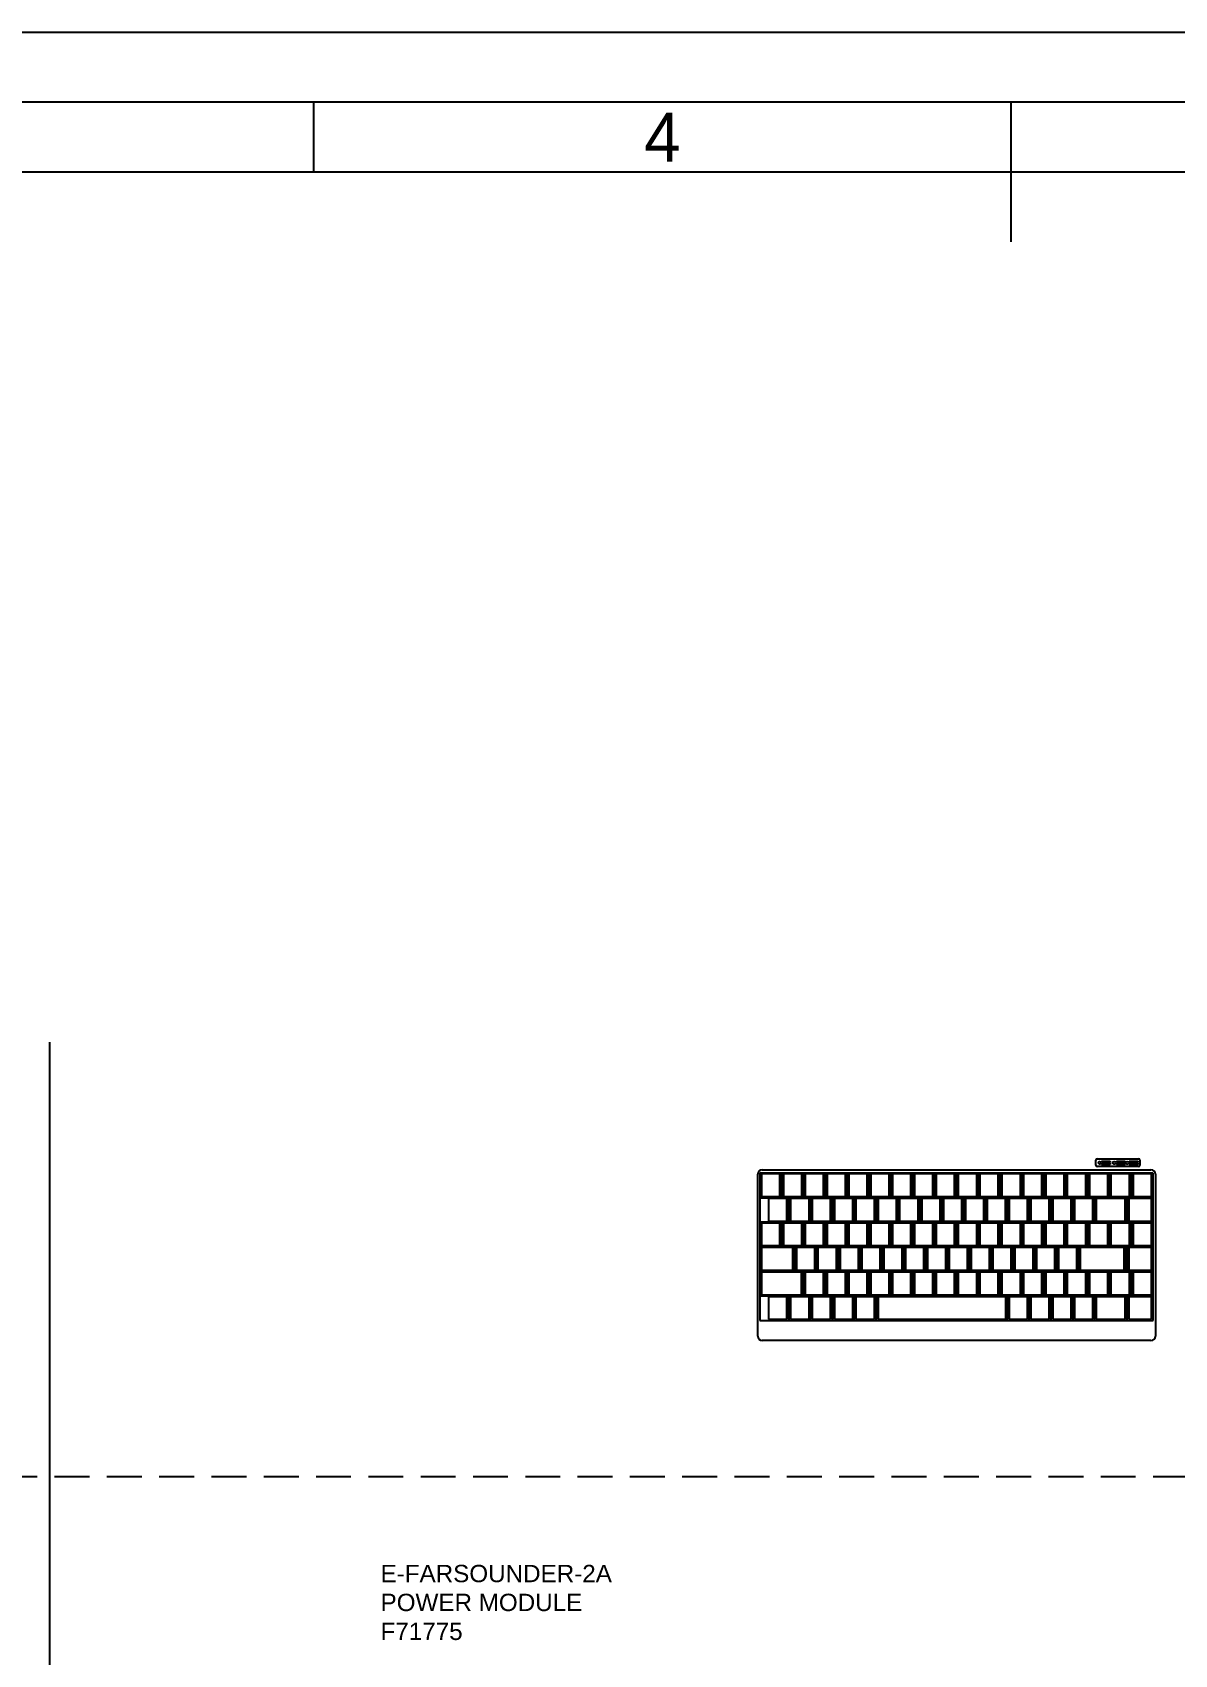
# Model space of a CAD drawing. Header units: millimetres. Extents: x 132530 to 133404, y 33424 to 34046.
# Drawn here: x 133128.7 to 133210.6, y 33605 to 33721.2 of the extents above; entities that cross this region are included whole.
import ezdxf

# ---------------------------------------------------------------- set-up
doc = ezdxf.new("R2010")
doc.units = ezdxf.units.MM
doc.linetypes.add('TRAZOS', pattern=[0.75, 0.5, -0.25])
for name, color, linetype in [('APARATOS', 2, 'Continuous'), ('ICT', 3, 'Continuous'), ('MAINS-Cajetin', 73, 'Continuous')]:
    doc.layers.add(name, color=color, linetype=linetype)

# ---------------------------------------------------------------- blocks, each defined once
blk = doc.blocks.new('Formato A3')
at = {"layer": 'MAINS-Cajetin'}
for points in [[(0, 0), (420, 0), (420, 297), (0, 297)], [(15, 5), (415, 5), (415, 292), (15, 292)], [(20, 10), (410, 10), (410, 287), (20, 287)]]:
    blk.add_lwpolyline(points, close=True, dxfattribs=at)
for points in [[(165, 287), (165, 292)], [(215, 282), (215, 292)]]:
    blk.add_lwpolyline(points, dxfattribs=at)
at = {"layer": 'MAINS-Cajetin', "insert": (190, 289.5), "char_height": 3.5, "width": 4.44, "attachment_point": 5}
blk.add_mtext('4', dxfattribs=at)
blk = doc.blocks.new('SONAR  - KEYBOARD')
at = {"color": 7, "linetype": 'ByBlock'}
for p, q in [((8, 55.75, 23.5), (273.5, 55.75, 23.5)), ((235.905, 58.929, 23.5), (235.905, 62.226, 23.5)), ((236.905, 63.226, 23.5), (264.901, 63.226, 23.5)), ((264.901, 57.929, 23.5), (236.905, 57.929, 23.5)), ((239.785, 61.713, 23.5), (245.651, 61.713, 23.5)), ((239.785, 60.673, 23.5), (239.785, 61.713, 23.5)), ((245.651, 60.673, 23.5), (239.785, 60.673, 23.5)), ((239.785, 60.294, 23.5), (245.651, 60.294, 23.5)), ((239.785, 59.254, 23.5), (239.785, 60.294, 23.5)), ((245.651, 59.254, 23.5), (239.785, 59.254, 23.5)), ((245.651, 61.713, 23.5), (245.651, 60.673, 23.5)), ((245.651, 60.294, 23.5), (245.651, 59.254, 23.5)), ((249.91, 60.673, 23.5), (249.91, 61.713, 23.5)), ((249.91, 61.713, 23.5), (255.776, 61.713, 23.5)), ((255.776, 60.673, 23.5), (249.91, 60.673, 23.5)), ((249.91, 59.254, 23.5), (249.91, 60.294, 23.5)), ((249.91, 60.294, 23.5), (255.776, 60.294, 23.5)), ((255.776, 59.254, 23.5), (249.91, 59.254, 23.5)), ((255.776, 61.713, 23.5), (255.776, 60.673, 23.5)), ((255.776, 60.294, 23.5), (255.776, 59.254, 23.5)), ((258.71, 61.713, 23.5), (264.576, 61.713, 23.5)), ((258.71, 60.673, 23.5), (258.71, 61.713, 23.5)), ((264.576, 60.673, 23.5), (258.71, 60.673, 23.5)), ((258.71, 60.294, 23.5), (264.576, 60.294, 23.5)), ((258.71, 59.254, 23.5), (258.71, 60.294, 23.5)), ((264.576, 59.254, 23.5), (258.71, 59.254, 23.5)), ((264.576, 61.713, 23.5), (264.576, 60.673, 23.5)), ((264.576, 60.294, 23.5), (264.576, 59.254, 23.5)), ((265.901, 62.226, 23.5), (265.901, 58.929, 23.5)), ((5, -57.75, 23.5), (5, 52.75, 23.5)), ((6.405, 53.459, 23.5), (6.405, 36.716, 23.5)), ((21.322, 53.459, 23.5), (6.405, 53.459, 23.5)), ((7.536, 52.887, 23.5), (7.536, 37.473, 23.5)), ((20.098, 52.887, 23.5), (7.536, 52.887, 23.5)), ((20.098, 37.473, 23.5), (20.098, 52.887, 23.5)), ((21.322, 36.716, 23.5), (21.322, 53.459, 23.5)), ((21.322, 53.459, 23.5), (21.322, 36.716, 23.5)), ((36.239, 53.459, 23.5), (21.322, 53.459, 23.5)), ((22.621, 52.887, 23.5), (22.621, 37.473, 23.5)), ((35.183, 52.887, 23.5), (22.621, 52.887, 23.5)), ((35.183, 37.473, 23.5), (35.183, 52.887, 23.5)), ((36.239, 36.716, 23.5), (36.239, 53.459, 23.5)), ((36.239, 53.459, 23.5), (36.239, 36.716, 23.5)), ((51.157, 53.459, 23.5), (36.239, 53.459, 23.5)), ((37.37, 52.887, 23.5), (37.37, 37.473, 23.5)), ((49.932, 52.887, 23.5), (37.37, 52.887, 23.5)), ((49.932, 37.473, 23.5), (49.932, 52.887, 23.5)), ((51.157, 53.459, 23.5), (51.157, 36.716, 23.5)), ((51.157, 36.716, 23.5), (51.157, 53.459, 23.5)), ((66.074, 53.459, 23.5), (51.157, 53.459, 23.5)), ((52.456, 52.887, 23.5), (52.456, 37.473, 23.5)), ((65.018, 52.887, 23.5), (52.456, 52.887, 23.5)), ((65.018, 37.473, 23.5), (65.018, 52.887, 23.5)), ((66.074, 36.716, 23.5), (66.074, 53.459, 23.5)), ((66.074, 53.459, 23.5), (66.074, 36.716, 23.5)), ((80.991, 53.459, 23.5), (66.074, 53.459, 23.5)), ((67.205, 52.887, 23.5), (67.205, 37.473, 23.5)), ((79.767, 52.887, 23.5), (67.205, 52.887, 23.5)), ((79.767, 37.473, 23.5), (79.767, 52.887, 23.5)), ((80.991, 53.459, 23.5), (80.991, 36.716, 23.5)), ((80.991, 36.716, 23.5), (80.991, 53.459, 23.5)), ((95.909, 53.459, 23.5), (80.991, 53.459, 23.5)), ((82.29, 52.887, 23.5), (82.29, 37.473, 23.5)), ((94.852, 52.887, 23.5), (82.29, 52.887, 23.5)), ((94.852, 37.473, 23.5), (94.852, 52.887, 23.5)), ((95.909, 53.459, 23.5), (95.909, 36.716, 23.5)), ((95.909, 36.716, 23.5), (95.909, 53.459, 23.5)), ((110.826, 53.459, 23.5), (95.909, 53.459, 23.5)), ((97.039, 52.887, 23.5), (97.039, 37.473, 23.5)), ((109.601, 52.887, 23.5), (97.039, 52.887, 23.5)), ((109.601, 37.473, 23.5), (109.601, 52.887, 23.5)), ((110.826, 36.716, 23.5), (110.826, 53.459, 23.5)), ((110.826, 53.459, 23.5), (110.826, 36.716, 23.5)), ((125.743, 53.459, 23.5), (110.826, 53.459, 23.5)), ((112.125, 52.887, 23.5), (112.125, 37.473, 23.5)), ((124.687, 52.887, 23.5), (112.125, 52.887, 23.5)), ((124.687, 37.473, 23.5), (124.687, 52.887, 23.5)), ((125.743, 36.716, 23.5), (125.743, 53.459, 23.5)), ((125.743, 53.459, 23.5), (125.743, 36.716, 23.5)), ((140.66, 53.459, 23.5), (125.743, 53.459, 23.5)), ((126.874, 52.887, 23.5), (126.874, 37.473, 23.5)), ((139.436, 52.887, 23.5), (126.874, 52.887, 23.5)), ((139.436, 37.473, 23.5), (139.436, 52.887, 23.5)), ((155.578, 53.459, 23.5), (140.66, 53.459, 23.5)), ((140.66, 36.716, 23.5), (140.66, 53.459, 23.5)), ((140.66, 53.459, 23.5), (140.66, 36.716, 23.5)), ((141.96, 52.887, 23.5), (141.96, 37.473, 23.5)), ((154.521, 52.887, 23.5), (141.96, 52.887, 23.5)), ((154.521, 37.473, 23.5), (154.521, 52.887, 23.5)), ((155.578, 53.459, 23.5), (155.578, 36.716, 23.5)), ((155.578, 36.716, 23.5), (155.578, 53.459, 23.5)), ((170.495, 53.459, 23.5), (155.578, 53.459, 23.5)), ((156.709, 52.887, 23.5), (156.709, 37.473, 23.5)), ((169.27, 52.887, 23.5), (156.709, 52.887, 23.5)), ((169.27, 37.473, 23.5), (169.27, 52.887, 23.5)), ((170.495, 53.459, 23.5), (170.495, 36.716, 23.5)), ((170.495, 36.716, 23.5), (170.495, 53.459, 23.5)), ((185.412, 53.459, 23.5), (170.495, 53.459, 23.5)), ((171.794, 52.887, 23.5), (171.794, 37.473, 23.5)), ((184.356, 52.887, 23.5), (171.794, 52.887, 23.5)), ((184.356, 37.473, 23.5), (184.356, 52.887, 23.5)), ((185.412, 36.716, 23.5), (185.412, 53.459, 23.5)), ((185.412, 53.459, 23.5), (185.412, 36.716, 23.5)), ((200.329, 53.459, 23.5), (185.412, 53.459, 23.5)), ((186.543, 52.887, 23.5), (186.543, 37.473, 23.5)), ((199.105, 52.887, 23.5), (186.543, 52.887, 23.5)), ((199.105, 37.473, 23.5), (199.105, 52.887, 23.5)), ((200.329, 36.716, 23.5), (200.329, 53.459, 23.5)), ((200.329, 53.459, 23.5), (200.329, 36.716, 23.5)), ((215.247, 53.459, 23.5), (200.329, 53.459, 23.5)), ((201.629, 52.887, 23.5), (201.629, 37.473, 23.5)), ((214.191, 52.887, 23.5), (201.629, 52.887, 23.5)), ((214.191, 37.473, 23.5), (214.191, 52.887, 23.5)), ((215.247, 36.716, 23.5), (215.247, 53.459, 23.5)), ((215.247, 53.459, 23.5), (215.247, 36.716, 23.5)), ((230.164, 53.459, 23.5), (215.247, 53.459, 23.5)), ((216.378, 52.887, 23.5), (216.378, 37.473, 23.5)), ((228.94, 52.887, 23.5), (216.378, 52.887, 23.5)), ((228.94, 37.473, 23.5), (228.94, 52.887, 23.5)), ((230.164, 53.459, 23.5), (230.164, 36.716, 23.5)), ((230.164, 36.716, 23.5), (230.164, 53.459, 23.5)), ((245.081, 53.459, 23.5), (230.164, 53.459, 23.5)), ((231.463, 52.887, 23.5), (231.463, 37.473, 23.5)), ((244.025, 52.887, 23.5), (231.463, 52.887, 23.5)), ((244.025, 37.473, 23.5), (244.025, 52.887, 23.5)), ((245.081, 53.459, 23.5), (245.081, 36.716, 23.5)), ((245.081, 36.716, 23.5), (245.081, 53.459, 23.5)), ((259.998, 53.459, 23.5), (245.081, 53.459, 23.5)), ((246.212, 52.887, 23.5), (246.212, 37.473, 23.5)), ((258.774, 52.887, 23.5), (246.212, 52.887, 23.5)), ((258.774, 37.473, 23.5), (258.774, 52.887, 23.5)), ((259.998, 36.716, 23.5), (259.998, 53.459, 23.5)), ((259.998, 53.459, 23.5), (259.998, 36.716, 23.5)), ((274.916, 53.459, 23.5), (259.998, 53.459, 23.5)), ((261.298, 52.887, 23.5), (261.298, 37.473, 23.5)), ((273.86, 52.887, 23.5), (261.298, 52.887, 23.5)), ((273.86, 37.473, 23.5), (273.86, 52.887, 23.5)), ((274.916, 36.716, 23.5), (274.916, 53.459, 23.5)), ((276.5, 52.75, 23.5), (276.5, -57.75, 23.5)), ((6.405, 36.716, 23.5), (6.405, 19.974, 23.5)), ((26.199, 36.716, 23.5), (6.405, 36.716, 23.5)), ((6.405, 36.716, 23.5), (21.322, 36.716, 23.5)), ((7.536, 37.473, 23.5), (20.098, 37.473, 23.5)), ((24.975, 36.144, 23.5), (12.413, 36.144, 23.5)), ((12.413, 36.144, 23.5), (12.413, 20.73, 23.5)), ((21.322, 36.716, 23.5), (36.239, 36.716, 23.5)), ((22.621, 37.473, 23.5), (35.183, 37.473, 23.5)), ((24.975, 20.73, 23.5), (24.975, 36.144, 23.5)), ((41.117, 36.716, 23.5), (26.199, 36.716, 23.5)), ((26.199, 19.974, 23.5), (26.199, 36.716, 23.5)), ((26.199, 36.716, 23.5), (26.199, 19.974, 23.5)), ((40.06, 36.144, 23.5), (27.498, 36.144, 23.5)), ((27.498, 36.144, 23.5), (27.498, 20.73, 23.5)), ((36.239, 36.716, 23.5), (51.157, 36.716, 23.5)), ((37.37, 37.473, 23.5), (49.932, 37.473, 23.5)), ((40.06, 20.73, 23.5), (40.06, 36.144, 23.5)), ((41.117, 36.716, 23.5), (41.117, 19.974, 23.5)), ((41.117, 19.974, 23.5), (41.117, 36.716, 23.5)), ((56.034, 36.716, 23.5), (41.117, 36.716, 23.5)), ((42.247, 36.144, 23.5), (42.247, 20.73, 23.5)), ((54.809, 36.144, 23.5), (42.247, 36.144, 23.5)), ((51.157, 36.716, 23.5), (66.074, 36.716, 23.5)), ((52.456, 37.473, 23.5), (65.018, 37.473, 23.5)), ((54.809, 20.73, 23.5), (54.809, 36.144, 23.5)), ((56.034, 19.974, 23.5), (56.034, 36.716, 23.5)), ((70.951, 36.716, 23.5), (56.034, 36.716, 23.5)), ((56.034, 36.716, 23.5), (56.034, 19.974, 23.5)), ((69.895, 36.144, 23.5), (57.333, 36.144, 23.5)), ((57.333, 36.144, 23.5), (57.333, 20.73, 23.5)), ((66.074, 36.716, 23.5), (80.991, 36.716, 23.5)), ((67.205, 37.473, 23.5), (79.767, 37.473, 23.5)), ((69.895, 20.73, 23.5), (69.895, 36.144, 23.5)), ((85.868, 36.716, 23.5), (70.951, 36.716, 23.5)), ((70.951, 19.974, 23.5), (70.951, 36.716, 23.5)), ((70.951, 36.716, 23.5), (70.951, 19.974, 23.5)), ((84.644, 36.144, 23.5), (72.082, 36.144, 23.5)), ((72.082, 36.144, 23.5), (72.082, 20.73, 23.5)), ((80.991, 36.716, 23.5), (95.909, 36.716, 23.5)), ((82.29, 37.473, 23.5), (94.852, 37.473, 23.5)), ((84.644, 20.73, 23.5), (84.644, 36.144, 23.5)), ((85.868, 36.716, 23.5), (85.868, 19.974, 23.5)), ((85.868, 19.974, 23.5), (85.868, 36.716, 23.5)), ((100.786, 36.716, 23.5), (85.868, 36.716, 23.5)), ((87.168, 36.144, 23.5), (87.168, 20.73, 23.5)), ((99.729, 36.144, 23.5), (87.168, 36.144, 23.5)), ((95.909, 36.716, 23.5), (110.826, 36.716, 23.5)), ((97.039, 37.473, 23.5), (109.601, 37.473, 23.5)), ((99.729, 20.73, 23.5), (99.729, 36.144, 23.5)), ((115.703, 36.716, 23.5), (100.786, 36.716, 23.5)), ((100.786, 19.974, 23.5), (100.786, 36.716, 23.5)), ((100.786, 36.716, 23.5), (100.786, 19.974, 23.5)), ((101.917, 36.144, 23.5), (101.917, 20.73, 23.5)), ((114.478, 36.144, 23.5), (101.917, 36.144, 23.5)), ((110.826, 36.716, 23.5), (125.743, 36.716, 23.5)), ((112.125, 37.473, 23.5), (124.687, 37.473, 23.5)), ((114.478, 20.73, 23.5), (114.478, 36.144, 23.5)), ((130.62, 36.716, 23.5), (115.703, 36.716, 23.5)), ((115.703, 19.974, 23.5), (115.703, 36.716, 23.5)), ((115.703, 36.716, 23.5), (115.703, 19.974, 23.5)), ((129.564, 36.144, 23.5), (117.002, 36.144, 23.5)), ((117.002, 36.144, 23.5), (117.002, 20.73, 23.5)), ((125.743, 36.716, 23.5), (140.66, 36.716, 23.5)), ((126.874, 37.473, 23.5), (139.436, 37.473, 23.5)), ((129.564, 20.73, 23.5), (129.564, 36.144, 23.5)), ((130.62, 36.716, 23.5), (130.62, 19.974, 23.5)), ((130.62, 19.974, 23.5), (130.62, 36.716, 23.5)), ((145.537, 36.716, 23.5), (130.62, 36.716, 23.5)), ((131.751, 36.144, 23.5), (131.751, 20.73, 23.5)), ((144.313, 36.144, 23.5), (131.751, 36.144, 23.5)), ((140.66, 36.716, 23.5), (155.578, 36.716, 23.5)), ((141.96, 37.473, 23.5), (154.521, 37.473, 23.5)), ((144.313, 20.73, 23.5), (144.313, 36.144, 23.5)), ((160.455, 36.716, 23.5), (145.537, 36.716, 23.5)), ((145.537, 19.974, 23.5), (145.537, 36.716, 23.5)), ((145.537, 36.716, 23.5), (145.537, 19.974, 23.5)), ((159.399, 36.144, 23.5), (146.837, 36.144, 23.5)), ((146.837, 36.144, 23.5), (146.837, 20.73, 23.5)), ((155.578, 36.716, 23.5), (170.495, 36.716, 23.5)), ((156.709, 37.473, 23.5), (169.27, 37.473, 23.5)), ((159.399, 20.73, 23.5), (159.399, 36.144, 23.5)), ((160.455, 36.716, 23.5), (160.455, 19.974, 23.5)), ((160.455, 19.974, 23.5), (160.455, 36.716, 23.5)), ((175.372, 36.716, 23.5), (160.455, 36.716, 23.5)), ((161.586, 36.144, 23.5), (161.586, 20.73, 23.5)), ((174.148, 36.144, 23.5), (161.586, 36.144, 23.5)), ((170.495, 36.716, 23.5), (185.412, 36.716, 23.5)), ((171.794, 37.473, 23.5), (184.356, 37.473, 23.5)), ((174.148, 20.73, 23.5), (174.148, 36.144, 23.5)), ((175.372, 19.974, 23.5), (175.372, 36.716, 23.5)), ((190.289, 36.716, 23.5), (175.372, 36.716, 23.5)), ((175.372, 36.716, 23.5), (175.372, 19.974, 23.5)), ((189.233, 36.144, 23.5), (176.671, 36.144, 23.5)), ((176.671, 36.144, 23.5), (176.671, 20.73, 23.5)), ((185.412, 36.716, 23.5), (200.329, 36.716, 23.5)), ((186.543, 37.473, 23.5), (199.105, 37.473, 23.5)), ((189.233, 20.73, 23.5), (189.233, 36.144, 23.5)), ((205.206, 36.716, 23.5), (190.289, 36.716, 23.5)), ((190.289, 19.974, 23.5), (190.289, 36.716, 23.5)), ((190.289, 36.716, 23.5), (190.289, 19.974, 23.5)), ((203.982, 36.144, 23.5), (191.42, 36.144, 23.5)), ((191.42, 36.144, 23.5), (191.42, 20.73, 23.5)), ((200.329, 36.716, 23.5), (215.247, 36.716, 23.5)), ((201.629, 37.473, 23.5), (214.191, 37.473, 23.5)), ((203.982, 20.73, 23.5), (203.982, 36.144, 23.5)), ((205.206, 36.716, 23.5), (205.206, 19.974, 23.5)), ((205.206, 19.974, 23.5), (205.206, 36.716, 23.5)), ((220.124, 36.716, 23.5), (205.206, 36.716, 23.5)), ((206.506, 36.144, 23.5), (206.506, 20.73, 23.5)), ((219.068, 36.144, 23.5), (206.506, 36.144, 23.5)), ((215.247, 36.716, 23.5), (230.164, 36.716, 23.5)), ((216.378, 37.473, 23.5), (228.94, 37.473, 23.5)), ((219.068, 20.73, 23.5), (219.068, 36.144, 23.5)), ((235.041, 36.716, 23.5), (220.124, 36.716, 23.5)), ((220.124, 19.974, 23.5), (220.124, 36.716, 23.5)), ((220.124, 36.716, 23.5), (220.124, 19.974, 23.5)), ((233.817, 36.144, 23.5), (221.255, 36.144, 23.5)), ((221.255, 36.144, 23.5), (221.255, 20.73, 23.5)), ((230.164, 36.716, 23.5), (245.081, 36.716, 23.5)), ((231.463, 37.473, 23.5), (244.025, 37.473, 23.5)), ((233.817, 20.73, 23.5), (233.817, 36.144, 23.5)), ((257.118, 36.716, 23.5), (235.041, 36.716, 23.5)), ((235.041, 36.716, 23.5), (235.041, 19.974, 23.5)), ((235.041, 19.974, 23.5), (235.041, 36.716, 23.5)), ((255.893, 36.144, 23.5), (236.172, 36.144, 23.5)), ((236.172, 36.144, 23.5), (236.172, 20.73, 23.5)), ((245.081, 36.716, 23.5), (259.998, 36.716, 23.5)), ((246.212, 37.473, 23.5), (258.774, 37.473, 23.5)), ((255.893, 20.73, 23.5), (255.893, 36.144, 23.5)), ((257.118, 19.974, 23.5), (257.118, 36.716, 23.5)), ((257.118, 36.716, 23.5), (257.118, 19.974, 23.5)), ((274.916, 36.716, 23.5), (257.118, 36.716, 23.5)), ((273.86, 36.144, 23.5), (258.417, 36.144, 23.5)), ((258.417, 36.144, 23.5), (258.417, 20.73, 23.5)), ((259.998, 36.716, 23.5), (274.916, 36.716, 23.5)), ((261.298, 37.473, 23.5), (273.86, 37.473, 23.5)), ((273.86, 20.73, 23.5), (273.86, 36.144, 23.5)), ((274.916, 19.974, 23.5), (274.916, 36.716, 23.5)), ((6.405, 19.974, 23.5), (6.405, 3.231, 23.5)), ((6.405, 19.974, 23.5), (26.199, 19.974, 23.5)), ((21.322, 19.974, 23.5), (6.405, 19.974, 23.5)), ((7.536, 19.401, 23.5), (7.536, 3.987, 23.5)), ((20.098, 19.401, 23.5), (7.536, 19.401, 23.5)), ((12.413, 20.73, 23.5), (24.975, 20.73, 23.5)), ((20.098, 3.987, 23.5), (20.098, 19.401, 23.5)), ((21.322, 3.231, 23.5), (21.322, 19.974, 23.5)), ((21.322, 19.974, 23.5), (21.322, 3.231, 23.5)), ((36.239, 19.974, 23.5), (21.322, 19.974, 23.5)), ((22.621, 19.401, 23.5), (22.621, 3.987, 23.5)), ((35.183, 19.401, 23.5), (22.621, 19.401, 23.5)), ((26.199, 19.974, 23.5), (41.117, 19.974, 23.5)), ((27.498, 20.73, 23.5), (40.06, 20.73, 23.5)), ((35.183, 3.987, 23.5), (35.183, 19.401, 23.5)), ((36.239, 19.974, 23.5), (36.239, 3.231, 23.5)), ((36.239, 3.231, 23.5), (36.239, 19.974, 23.5)), ((51.157, 19.974, 23.5), (36.239, 19.974, 23.5)), ((37.37, 19.401, 23.5), (37.37, 3.987, 23.5)), ((49.932, 19.401, 23.5), (37.37, 19.401, 23.5)), ((41.117, 19.974, 23.5), (56.034, 19.974, 23.5)), ((42.247, 20.73, 23.5), (54.809, 20.73, 23.5)), ((49.932, 3.987, 23.5), (49.932, 19.401, 23.5)), ((51.157, 3.231, 23.5), (51.157, 19.974, 23.5)), ((51.157, 19.974, 23.5), (51.157, 3.231, 23.5)), ((66.074, 19.974, 23.5), (51.157, 19.974, 23.5)), ((52.456, 19.401, 23.5), (52.456, 3.987, 23.5)), ((65.018, 19.401, 23.5), (52.456, 19.401, 23.5)), ((56.034, 19.974, 23.5), (70.951, 19.974, 23.5)), ((57.333, 20.73, 23.5), (69.895, 20.73, 23.5)), ((65.018, 3.987, 23.5), (65.018, 19.401, 23.5)), ((80.991, 19.974, 23.5), (66.074, 19.974, 23.5)), ((66.074, 3.231, 23.5), (66.074, 19.974, 23.5)), ((66.074, 19.974, 23.5), (66.074, 3.231, 23.5)), ((79.767, 19.401, 23.5), (67.205, 19.401, 23.5)), ((67.205, 19.401, 23.5), (67.205, 3.987, 23.5)), ((70.951, 19.974, 23.5), (85.868, 19.974, 23.5)), ((72.082, 20.73, 23.5), (84.644, 20.73, 23.5)), ((79.767, 3.987, 23.5), (79.767, 19.401, 23.5)), ((80.991, 19.974, 23.5), (80.991, 3.231, 23.5)), ((80.991, 3.231, 23.5), (80.991, 19.974, 23.5)), ((95.909, 19.974, 23.5), (80.991, 19.974, 23.5)), ((82.29, 19.401, 23.5), (82.29, 3.987, 23.5)), ((94.852, 19.401, 23.5), (82.29, 19.401, 23.5)), ((85.868, 19.974, 23.5), (100.786, 19.974, 23.5)), ((87.168, 20.73, 23.5), (99.729, 20.73, 23.5)), ((94.852, 3.987, 23.5), (94.852, 19.401, 23.5)), ((95.909, 3.231, 23.5), (95.909, 19.974, 23.5)), ((95.909, 19.974, 23.5), (95.909, 3.231, 23.5)), ((110.826, 19.974, 23.5), (95.909, 19.974, 23.5)), ((97.039, 19.401, 23.5), (97.039, 3.987, 23.5)), ((109.601, 19.401, 23.5), (97.039, 19.401, 23.5)), ((100.786, 19.974, 23.5), (115.703, 19.974, 23.5)), ((101.917, 20.73, 23.5), (114.478, 20.73, 23.5)), ((109.601, 3.987, 23.5), (109.601, 19.401, 23.5)), ((110.826, 19.974, 23.5), (110.826, 3.231, 23.5)), ((110.826, 3.231, 23.5), (110.826, 19.974, 23.5)), ((125.743, 19.974, 23.5), (110.826, 19.974, 23.5)), ((112.125, 19.401, 23.5), (112.125, 3.987, 23.5)), ((124.687, 19.401, 23.5), (112.125, 19.401, 23.5)), ((115.703, 19.974, 23.5), (130.62, 19.974, 23.5)), ((117.002, 20.73, 23.5), (129.564, 20.73, 23.5)), ((124.687, 3.987, 23.5), (124.687, 19.401, 23.5)), ((125.743, 19.974, 23.5), (125.743, 3.231, 23.5)), ((125.743, 3.231, 23.5), (125.743, 19.974, 23.5)), ((140.66, 19.974, 23.5), (125.743, 19.974, 23.5)), ((126.874, 19.401, 23.5), (126.874, 3.987, 23.5)), ((139.436, 19.401, 23.5), (126.874, 19.401, 23.5)), ((130.62, 19.974, 23.5), (145.537, 19.974, 23.5)), ((131.751, 20.73, 23.5), (144.313, 20.73, 23.5)), ((139.436, 3.987, 23.5), (139.436, 19.401, 23.5)), ((155.578, 19.974, 23.5), (140.66, 19.974, 23.5)), ((140.66, 3.231, 23.5), (140.66, 19.974, 23.5)), ((140.66, 19.974, 23.5), (140.66, 3.231, 23.5)), ((141.96, 19.401, 23.5), (141.96, 3.987, 23.5)), ((154.521, 19.401, 23.5), (141.96, 19.401, 23.5)), ((145.537, 19.974, 23.5), (160.455, 19.974, 23.5)), ((146.837, 20.73, 23.5), (159.399, 20.73, 23.5)), ((154.521, 3.987, 23.5), (154.521, 19.401, 23.5)), ((155.578, 19.974, 23.5), (155.578, 3.231, 23.5)), ((155.578, 3.231, 23.5), (155.578, 19.974, 23.5)), ((170.495, 19.974, 23.5), (155.578, 19.974, 23.5)), ((156.709, 19.401, 23.5), (156.709, 3.987, 23.5)), ((169.27, 19.401, 23.5), (156.709, 19.401, 23.5)), ((160.455, 19.974, 23.5), (175.372, 19.974, 23.5)), ((161.586, 20.73, 23.5), (174.148, 20.73, 23.5)), ((169.27, 3.987, 23.5), (169.27, 19.401, 23.5)), ((170.495, 19.974, 23.5), (170.495, 3.231, 23.5)), ((170.495, 3.231, 23.5), (170.495, 19.974, 23.5)), ((185.412, 19.974, 23.5), (170.495, 19.974, 23.5)), ((171.794, 19.401, 23.5), (171.794, 3.987, 23.5)), ((184.356, 19.401, 23.5), (171.794, 19.401, 23.5)), ((175.372, 19.974, 23.5), (190.289, 19.974, 23.5)), ((176.671, 20.73, 23.5), (189.233, 20.73, 23.5)), ((184.356, 3.987, 23.5), (184.356, 19.401, 23.5)), ((185.412, 3.231, 23.5), (185.412, 19.974, 23.5)), ((185.412, 19.974, 23.5), (185.412, 3.231, 23.5)), ((200.329, 19.974, 23.5), (185.412, 19.974, 23.5)), ((186.543, 19.401, 23.5), (186.543, 3.987, 23.5)), ((199.105, 19.401, 23.5), (186.543, 19.401, 23.5)), ((190.289, 19.974, 23.5), (205.206, 19.974, 23.5)), ((191.42, 20.73, 23.5), (203.982, 20.73, 23.5)), ((199.105, 3.987, 23.5), (199.105, 19.401, 23.5)), ((200.329, 19.974, 23.5), (200.329, 3.231, 23.5)), ((200.329, 3.231, 23.5), (200.329, 19.974, 23.5)), ((215.247, 19.974, 23.5), (200.329, 19.974, 23.5)), ((201.629, 19.401, 23.5), (201.629, 3.987, 23.5)), ((214.191, 19.401, 23.5), (201.629, 19.401, 23.5)), ((205.206, 19.974, 23.5), (220.124, 19.974, 23.5)), ((206.506, 20.73, 23.5), (219.068, 20.73, 23.5)), ((214.191, 3.987, 23.5), (214.191, 19.401, 23.5)), ((215.247, 19.974, 23.5), (215.247, 3.231, 23.5)), ((215.247, 3.231, 23.5), (215.247, 19.974, 23.5)), ((230.164, 19.974, 23.5), (215.247, 19.974, 23.5)), ((216.378, 19.401, 23.5), (216.378, 3.987, 23.5)), ((228.94, 19.401, 23.5), (216.378, 19.401, 23.5)), ((220.124, 19.974, 23.5), (235.041, 19.974, 23.5)), ((221.255, 20.73, 23.5), (233.817, 20.73, 23.5)), ((228.94, 3.987, 23.5), (228.94, 19.401, 23.5)), ((245.081, 19.974, 23.5), (230.164, 19.974, 23.5)), ((230.164, 3.231, 23.5), (230.164, 19.974, 23.5)), ((230.164, 19.974, 23.5), (230.164, 3.231, 23.5)), ((244.025, 19.401, 23.5), (231.463, 19.401, 23.5)), ((231.463, 19.401, 23.5), (231.463, 3.987, 23.5)), ((235.041, 19.974, 23.5), (257.118, 19.974, 23.5)), ((236.172, 20.73, 23.5), (255.893, 20.73, 23.5)), ((244.025, 3.987, 23.5), (244.025, 19.401, 23.5)), ((245.081, 19.974, 23.5), (245.081, 3.231, 23.5)), ((245.081, 3.231, 23.5), (245.081, 19.974, 23.5)), ((259.998, 19.974, 23.5), (245.081, 19.974, 23.5)), ((246.212, 19.401, 23.5), (246.212, 3.987, 23.5)), ((258.774, 19.401, 23.5), (246.212, 19.401, 23.5)), ((257.118, 19.974, 23.5), (274.916, 19.974, 23.5)), ((258.417, 20.73, 23.5), (273.86, 20.73, 23.5)), ((258.774, 3.987, 23.5), (258.774, 19.401, 23.5)), ((259.998, 3.231, 23.5), (259.998, 19.974, 23.5)), ((259.998, 19.974, 23.5), (259.998, 3.231, 23.5)), ((274.916, 19.974, 23.5), (259.998, 19.974, 23.5)), ((261.298, 19.401, 23.5), (261.298, 3.987, 23.5)), ((273.86, 19.401, 23.5), (261.298, 19.401, 23.5)), ((273.86, 3.987, 23.5), (273.86, 19.401, 23.5)), ((274.916, 3.231, 23.5), (274.916, 19.974, 23.5)), ((6.405, 3.231, 23.5), (6.405, -13.512, 23.5)), ((30.108, 3.231, 23.5), (6.405, 3.231, 23.5)), ((6.405, 3.231, 23.5), (21.322, 3.231, 23.5)), ((7.536, 3.987, 23.5), (20.098, 3.987, 23.5)), ((7.536, 2.659, 23.5), (7.536, -12.755, 23.5)), ((28.883, 2.659, 23.5), (7.536, 2.659, 23.5)), ((21.322, 3.231, 23.5), (36.239, 3.231, 23.5)), ((22.621, 3.987, 23.5), (35.183, 3.987, 23.5)), ((28.883, -12.755, 23.5), (28.883, 2.659, 23.5)), ((45.025, 3.231, 23.5), (30.108, 3.231, 23.5)), ((30.108, -13.512, 23.5), (30.108, 3.231, 23.5)), ((30.108, 3.231, 23.5), (30.108, -13.512, 23.5)), ((43.969, 2.659, 23.5), (31.407, 2.659, 23.5)), ((31.407, 2.659, 23.5), (31.407, -12.755, 23.5)), ((36.239, 3.231, 23.5), (51.157, 3.231, 23.5)), ((37.37, 3.987, 23.5), (49.932, 3.987, 23.5)), ((43.969, -12.755, 23.5), (43.969, 2.659, 23.5)), ((45.025, 3.231, 23.5), (45.025, -13.512, 23.5)), ((45.025, -13.512, 23.5), (45.025, 3.231, 23.5)), ((59.942, 3.231, 23.5), (45.025, 3.231, 23.5)), ((46.156, 2.659, 23.5), (46.156, -12.755, 23.5)), ((58.718, 2.659, 23.5), (46.156, 2.659, 23.5)), ((51.157, 3.231, 23.5), (66.074, 3.231, 23.5)), ((52.456, 3.987, 23.5), (65.018, 3.987, 23.5)), ((58.718, -12.755, 23.5), (58.718, 2.659, 23.5)), ((74.86, 3.231, 23.5), (59.942, 3.231, 23.5)), ((59.942, -13.512, 23.5), (59.942, 3.231, 23.5)), ((59.942, 3.231, 23.5), (59.942, -13.512, 23.5)), ((73.803, 2.659, 23.5), (61.242, 2.659, 23.5)), ((61.242, 2.659, 23.5), (61.242, -12.755, 23.5)), ((66.074, 3.231, 23.5), (80.991, 3.231, 23.5)), ((67.205, 3.987, 23.5), (79.767, 3.987, 23.5)), ((73.803, -12.755, 23.5), (73.803, 2.659, 23.5)), ((89.777, 3.231, 23.5), (74.86, 3.231, 23.5)), ((74.86, -13.512, 23.5), (74.86, 3.231, 23.5)), ((74.86, 3.231, 23.5), (74.86, -13.512, 23.5)), ((88.552, 2.659, 23.5), (75.991, 2.659, 23.5)), ((75.991, 2.659, 23.5), (75.991, -12.755, 23.5)), ((80.991, 3.231, 23.5), (95.909, 3.231, 23.5)), ((82.29, 3.987, 23.5), (94.852, 3.987, 23.5)), ((88.552, -12.755, 23.5), (88.552, 2.659, 23.5)), ((89.777, 3.231, 23.5), (89.777, -13.512, 23.5)), ((89.777, -13.512, 23.5), (89.777, 3.231, 23.5)), ((104.694, 3.231, 23.5), (89.777, 3.231, 23.5)), ((91.076, 2.659, 23.5), (91.076, -12.755, 23.5)), ((103.638, 2.659, 23.5), (91.076, 2.659, 23.5)), ((95.909, 3.231, 23.5), (110.826, 3.231, 23.5)), ((97.039, 3.987, 23.5), (109.601, 3.987, 23.5)), ((103.638, -12.755, 23.5), (103.638, 2.659, 23.5)), ((119.611, 3.231, 23.5), (104.694, 3.231, 23.5)), ((104.694, -13.512, 23.5), (104.694, 3.231, 23.5)), ((104.694, 3.231, 23.5), (104.694, -13.512, 23.5)), ((118.387, 2.659, 23.5), (105.825, 2.659, 23.5)), ((105.825, 2.659, 23.5), (105.825, -12.755, 23.5)), ((110.826, 3.231, 23.5), (125.743, 3.231, 23.5)), ((112.125, 3.987, 23.5), (124.687, 3.987, 23.5)), ((118.387, -12.755, 23.5), (118.387, 2.659, 23.5)), ((119.611, 3.231, 23.5), (119.611, -13.512, 23.5)), ((119.611, -13.512, 23.5), (119.611, 3.231, 23.5)), ((134.529, 3.231, 23.5), (119.611, 3.231, 23.5)), ((120.911, 2.659, 23.5), (120.911, -12.755, 23.5)), ((133.473, 2.659, 23.5), (120.911, 2.659, 23.5)), ((125.743, 3.231, 23.5), (140.66, 3.231, 23.5)), ((126.874, 3.987, 23.5), (139.436, 3.987, 23.5)), ((133.473, -12.755, 23.5), (133.473, 2.659, 23.5)), ((134.529, -13.512, 23.5), (134.529, 3.231, 23.5)), ((149.446, 3.231, 23.5), (134.529, 3.231, 23.5)), ((134.529, 3.231, 23.5), (134.529, -13.512, 23.5)), ((148.222, 2.659, 23.5), (135.66, 2.659, 23.5)), ((135.66, 2.659, 23.5), (135.66, -12.755, 23.5)), ((140.66, 3.231, 23.5), (155.578, 3.231, 23.5)), ((141.96, 3.987, 23.5), (154.521, 3.987, 23.5)), ((148.222, -12.755, 23.5), (148.222, 2.659, 23.5)), ((164.363, 3.231, 23.5), (149.446, 3.231, 23.5)), ((149.446, -13.512, 23.5), (149.446, 3.231, 23.5)), ((149.446, 3.231, 23.5), (149.446, -13.512, 23.5)), ((163.307, 2.659, 23.5), (150.745, 2.659, 23.5)), ((150.745, 2.659, 23.5), (150.745, -12.755, 23.5)), ((155.578, 3.231, 23.5), (170.495, 3.231, 23.5)), ((156.709, 3.987, 23.5), (169.27, 3.987, 23.5)), ((163.307, -12.755, 23.5), (163.307, 2.659, 23.5)), ((164.363, 3.231, 23.5), (164.363, -13.512, 23.5)), ((164.363, -13.512, 23.5), (164.363, 3.231, 23.5)), ((179.28, 3.231, 23.5), (164.363, 3.231, 23.5)), ((165.494, 2.659, 23.5), (165.494, -12.755, 23.5)), ((178.056, 2.659, 23.5), (165.494, 2.659, 23.5)), ((170.495, 3.231, 23.5), (185.412, 3.231, 23.5)), ((171.794, 3.987, 23.5), (184.356, 3.987, 23.5)), ((178.056, -12.755, 23.5), (178.056, 2.659, 23.5)), ((179.28, -13.512, 23.5), (179.28, 3.231, 23.5)), ((194.198, 3.231, 23.5), (179.28, 3.231, 23.5)), ((179.28, 3.231, 23.5), (179.28, -13.512, 23.5)), ((193.142, 2.659, 23.5), (180.58, 2.659, 23.5)), ((180.58, 2.659, 23.5), (180.58, -12.755, 23.5)), ((185.412, 3.231, 23.5), (200.329, 3.231, 23.5)), ((186.543, 3.987, 23.5), (199.105, 3.987, 23.5)), ((193.142, -12.755, 23.5), (193.142, 2.659, 23.5)), ((209.115, 3.231, 23.5), (194.198, 3.231, 23.5)), ((194.198, 3.231, 23.5), (194.198, -13.512, 23.5)), ((194.198, -13.512, 23.5), (194.198, 3.231, 23.5)), ((207.891, 2.659, 23.5), (195.329, 2.659, 23.5)), ((195.329, 2.659, 23.5), (195.329, -12.755, 23.5)), ((200.329, 3.231, 23.5), (215.247, 3.231, 23.5)), ((201.629, 3.987, 23.5), (214.191, 3.987, 23.5)), ((207.891, -12.755, 23.5), (207.891, 2.659, 23.5)), ((209.115, 3.231, 23.5), (209.115, -13.512, 23.5)), ((209.115, -13.512, 23.5), (209.115, 3.231, 23.5)), ((224.032, 3.231, 23.5), (209.115, 3.231, 23.5)), ((210.414, 2.659, 23.5), (210.414, -12.755, 23.5)), ((222.976, 2.659, 23.5), (210.414, 2.659, 23.5)), ((215.247, 3.231, 23.5), (230.164, 3.231, 23.5)), ((216.378, 3.987, 23.5), (228.94, 3.987, 23.5)), ((222.976, -12.755, 23.5), (222.976, 2.659, 23.5)), ((256.444, 3.231, 23.5), (224.032, 3.231, 23.5)), ((224.032, 3.231, 23.5), (224.032, -13.512, 23.5)), ((224.032, -13.512, 23.5), (224.032, 3.231, 23.5)), ((255.22, 2.659, 23.5), (225.163, 2.659, 23.5)), ((225.163, 2.659, 23.5), (225.163, -12.755, 23.5)), ((230.164, 3.231, 23.5), (245.081, 3.231, 23.5)), ((231.463, 3.987, 23.5), (244.025, 3.987, 23.5)), ((245.081, 3.231, 23.5), (259.998, 3.231, 23.5)), ((246.212, 3.987, 23.5), (258.774, 3.987, 23.5)), ((255.22, -12.755, 23.5), (255.22, 2.659, 23.5)), ((256.444, -13.512, 23.5), (256.444, 3.231, 23.5)), ((257.118, 3.231, 23.5), (257.118, -13.512, 23.5)), ((274.916, 3.231, 23.5), (257.118, 3.231, 23.5)), ((273.86, 2.659, 23.5), (258.417, 2.659, 23.5)), ((258.417, 2.659, 23.5), (258.417, -12.755, 23.5)), ((259.998, 3.231, 23.5), (274.916, 3.231, 23.5)), ((261.298, 3.987, 23.5), (273.86, 3.987, 23.5)), ((273.86, -12.755, 23.5), (273.86, 2.659, 23.5)), ((274.916, -13.512, 23.5), (274.916, 3.231, 23.5)), ((6.405, -13.512, 23.5), (6.405, -30.255, 23.5)), ((36.239, -13.512, 23.5), (6.405, -13.512, 23.5)), ((6.405, -13.512, 23.5), (30.108, -13.512, 23.5)), ((7.536, -12.755, 23.5), (28.883, -12.755, 23.5)), ((7.536, -14.084, 23.5), (7.536, -29.498, 23.5)), ((35.015, -14.084, 23.5), (7.536, -14.084, 23.5)), ((30.108, -13.512, 23.5), (45.025, -13.512, 23.5)), ((31.407, -12.755, 23.5), (43.969, -12.755, 23.5)), ((35.015, -29.498, 23.5), (35.015, -14.084, 23.5)), ((36.239, -30.255, 23.5), (36.239, -13.512, 23.5)), ((36.239, -13.512, 23.5), (36.239, -30.255, 23.5)), ((51.157, -13.512, 23.5), (36.239, -13.512, 23.5)), ((37.37, -14.084, 23.5), (37.37, -29.498, 23.5)), ((49.932, -14.084, 23.5), (37.37, -14.084, 23.5)), ((45.025, -13.512, 23.5), (59.942, -13.512, 23.5)), ((46.156, -12.755, 23.5), (58.718, -12.755, 23.5)), ((49.932, -29.498, 23.5), (49.932, -14.084, 23.5)), ((51.157, -13.512, 23.5), (51.157, -30.255, 23.5)), ((51.157, -30.255, 23.5), (51.157, -13.512, 23.5)), ((66.074, -13.512, 23.5), (51.157, -13.512, 23.5)), ((52.456, -14.084, 23.5), (52.456, -29.498, 23.5)), ((65.018, -14.084, 23.5), (52.456, -14.084, 23.5)), ((59.942, -13.512, 23.5), (74.86, -13.512, 23.5)), ((61.242, -12.755, 23.5), (73.803, -12.755, 23.5)), ((65.018, -29.498, 23.5), (65.018, -14.084, 23.5)), ((66.074, -30.255, 23.5), (66.074, -13.512, 23.5)), ((66.074, -13.512, 23.5), (66.074, -30.255, 23.5)), ((80.991, -13.512, 23.5), (66.074, -13.512, 23.5)), ((67.205, -14.084, 23.5), (67.205, -29.498, 23.5)), ((79.767, -14.084, 23.5), (67.205, -14.084, 23.5)), ((74.86, -13.512, 23.5), (89.777, -13.512, 23.5)), ((75.991, -12.755, 23.5), (88.552, -12.755, 23.5)), ((79.767, -29.498, 23.5), (79.767, -14.084, 23.5)), ((80.991, -13.512, 23.5), (80.991, -30.255, 23.5)), ((80.991, -30.255, 23.5), (80.991, -13.512, 23.5)), ((95.909, -13.512, 23.5), (80.991, -13.512, 23.5)), ((82.29, -14.084, 23.5), (82.29, -29.498, 23.5)), ((94.852, -14.084, 23.5), (82.29, -14.084, 23.5)), ((89.777, -13.512, 23.5), (104.694, -13.512, 23.5)), ((91.076, -12.755, 23.5), (103.638, -12.755, 23.5)), ((94.852, -29.498, 23.5), (94.852, -14.084, 23.5)), ((95.909, -13.512, 23.5), (95.909, -30.255, 23.5)), ((95.909, -30.255, 23.5), (95.909, -13.512, 23.5)), ((110.826, -13.512, 23.5), (95.909, -13.512, 23.5)), ((97.039, -14.084, 23.5), (97.039, -29.498, 23.5)), ((109.601, -14.084, 23.5), (97.039, -14.084, 23.5)), ((104.694, -13.512, 23.5), (119.611, -13.512, 23.5)), ((105.825, -12.755, 23.5), (118.387, -12.755, 23.5)), ((109.601, -29.498, 23.5), (109.601, -14.084, 23.5)), ((110.826, -30.255, 23.5), (110.826, -13.512, 23.5)), ((110.826, -13.512, 23.5), (110.826, -30.255, 23.5)), ((125.743, -13.512, 23.5), (110.826, -13.512, 23.5)), ((112.125, -14.084, 23.5), (112.125, -29.498, 23.5)), ((124.687, -14.084, 23.5), (112.125, -14.084, 23.5)), ((119.611, -13.512, 23.5), (134.529, -13.512, 23.5)), ((120.911, -12.755, 23.5), (133.473, -12.755, 23.5)), ((124.687, -29.498, 23.5), (124.687, -14.084, 23.5)), ((125.743, -30.255, 23.5), (125.743, -13.512, 23.5)), ((125.743, -13.512, 23.5), (125.743, -30.255, 23.5)), ((140.66, -13.512, 23.5), (125.743, -13.512, 23.5)), ((126.874, -14.084, 23.5), (126.874, -29.498, 23.5)), ((139.436, -14.084, 23.5), (126.874, -14.084, 23.5)), ((134.529, -13.512, 23.5), (149.446, -13.512, 23.5)), ((135.66, -12.755, 23.5), (148.222, -12.755, 23.5)), ((139.436, -29.498, 23.5), (139.436, -14.084, 23.5)), ((155.578, -13.512, 23.5), (140.66, -13.512, 23.5)), ((140.66, -30.255, 23.5), (140.66, -13.512, 23.5)), ((140.66, -13.512, 23.5), (140.66, -30.255, 23.5)), ((141.96, -14.084, 23.5), (141.96, -29.498, 23.5)), ((154.521, -14.084, 23.5), (141.96, -14.084, 23.5)), ((149.446, -13.512, 23.5), (164.363, -13.512, 23.5)), ((150.745, -12.755, 23.5), (163.307, -12.755, 23.5)), ((154.521, -29.498, 23.5), (154.521, -14.084, 23.5)), ((155.578, -13.512, 23.5), (155.578, -30.255, 23.5)), ((155.578, -30.255, 23.5), (155.578, -13.512, 23.5)), ((170.495, -13.512, 23.5), (155.578, -13.512, 23.5)), ((156.709, -14.084, 23.5), (156.709, -29.498, 23.5)), ((169.27, -14.084, 23.5), (156.709, -14.084, 23.5)), ((164.363, -13.512, 23.5), (179.28, -13.512, 23.5)), ((165.494, -12.755, 23.5), (178.056, -12.755, 23.5)), ((169.27, -29.498, 23.5), (169.27, -14.084, 23.5)), ((170.495, -30.255, 23.5), (170.495, -13.512, 23.5)), ((170.495, -13.512, 23.5), (170.495, -30.255, 23.5)), ((185.412, -13.512, 23.5), (170.495, -13.512, 23.5)), ((171.794, -14.084, 23.5), (171.794, -29.498, 23.5)), ((184.356, -14.084, 23.5), (171.794, -14.084, 23.5)), ((179.28, -13.512, 23.5), (194.198, -13.512, 23.5)), ((180.58, -12.755, 23.5), (193.142, -12.755, 23.5)), ((184.356, -29.498, 23.5), (184.356, -14.084, 23.5)), ((185.412, -30.255, 23.5), (185.412, -13.512, 23.5)), ((185.412, -13.512, 23.5), (185.412, -30.255, 23.5)), ((200.329, -13.512, 23.5), (185.412, -13.512, 23.5)), ((186.543, -14.084, 23.5), (186.543, -29.498, 23.5)), ((199.105, -14.084, 23.5), (186.543, -14.084, 23.5)), ((194.198, -13.512, 23.5), (209.115, -13.512, 23.5)), ((195.329, -12.755, 23.5), (207.891, -12.755, 23.5)), ((199.105, -29.498, 23.5), (199.105, -14.084, 23.5)), ((200.329, -30.255, 23.5), (200.329, -13.512, 23.5)), ((200.329, -13.512, 23.5), (200.329, -30.255, 23.5)), ((215.247, -13.512, 23.5), (200.329, -13.512, 23.5)), ((201.629, -14.084, 23.5), (201.629, -29.498, 23.5)), ((214.191, -14.084, 23.5), (201.629, -14.084, 23.5)), ((209.115, -13.512, 23.5), (224.032, -13.512, 23.5)), ((210.414, -12.755, 23.5), (222.976, -12.755, 23.5)), ((214.191, -29.498, 23.5), (214.191, -14.084, 23.5)), ((215.247, -30.255, 23.5), (215.247, -13.512, 23.5)), ((215.247, -13.512, 23.5), (215.247, -30.255, 23.5)), ((230.164, -13.512, 23.5), (215.247, -13.512, 23.5)), ((216.378, -14.084, 23.5), (216.378, -29.498, 23.5)), ((228.94, -14.084, 23.5), (216.378, -14.084, 23.5)), ((224.032, -13.512, 23.5), (256.444, -13.512, 23.5)), ((225.163, -12.755, 23.5), (255.22, -12.755, 23.5)), ((228.94, -29.498, 23.5), (228.94, -14.084, 23.5)), ((230.164, -30.255, 23.5), (230.164, -13.512, 23.5)), ((230.164, -13.512, 23.5), (230.164, -30.255, 23.5)), ((245.081, -13.512, 23.5), (230.164, -13.512, 23.5)), ((231.463, -14.084, 23.5), (231.463, -29.498, 23.5)), ((244.025, -14.084, 23.5), (231.463, -14.084, 23.5)), ((244.025, -29.498, 23.5), (244.025, -14.084, 23.5)), ((245.081, -13.512, 23.5), (245.081, -30.255, 23.5)), ((245.081, -30.255, 23.5), (245.081, -13.512, 23.5)), ((259.998, -13.512, 23.5), (245.081, -13.512, 23.5)), ((246.212, -14.084, 23.5), (246.212, -29.498, 23.5)), ((258.774, -14.084, 23.5), (246.212, -14.084, 23.5)), ((257.118, -13.512, 23.5), (274.916, -13.512, 23.5)), ((258.417, -12.755, 23.5), (273.86, -12.755, 23.5)), ((258.774, -29.498, 23.5), (258.774, -14.084, 23.5)), ((259.998, -30.255, 23.5), (259.998, -13.512, 23.5)), ((259.998, -13.512, 23.5), (259.998, -30.255, 23.5)), ((274.916, -13.512, 23.5), (259.998, -13.512, 23.5)), ((261.298, -14.084, 23.5), (261.298, -29.498, 23.5)), ((273.86, -14.084, 23.5), (261.298, -14.084, 23.5)), ((273.86, -29.498, 23.5), (273.86, -14.084, 23.5)), ((274.916, -30.255, 23.5), (274.916, -13.512, 23.5)), ((6.405, -30.255, 23.5), (6.405, -46.998, 23.5)), ((6.405, -30.255, 23.5), (36.239, -30.255, 23.5)), ((26.199, -30.255, 23.5), (6.405, -30.255, 23.5)), ((7.536, -29.498, 23.5), (35.015, -29.498, 23.5)), ((12.413, -30.827, 23.5), (12.413, -46.241, 23.5)), ((24.975, -30.827, 23.5), (12.413, -30.827, 23.5)), ((24.975, -46.241, 23.5), (24.975, -30.827, 23.5)), ((26.199, -46.998, 23.5), (26.199, -30.255, 23.5)), ((26.199, -30.255, 23.5), (26.199, -46.998, 23.5)), ((41.117, -30.255, 23.5), (26.199, -30.255, 23.5)), ((27.498, -30.827, 23.5), (27.498, -46.241, 23.5)), ((40.06, -30.827, 23.5), (27.498, -30.827, 23.5)), ((36.239, -30.255, 23.5), (51.157, -30.255, 23.5)), ((37.37, -29.498, 23.5), (49.932, -29.498, 23.5)), ((40.06, -46.241, 23.5), (40.06, -30.827, 23.5)), ((41.117, -30.255, 23.5), (41.117, -46.998, 23.5)), ((41.117, -46.998, 23.5), (41.117, -30.255, 23.5)), ((56.034, -30.255, 23.5), (41.117, -30.255, 23.5)), ((42.247, -30.827, 23.5), (42.247, -46.241, 23.5)), ((54.809, -30.827, 23.5), (42.247, -30.827, 23.5)), ((51.157, -30.255, 23.5), (66.074, -30.255, 23.5)), ((52.456, -29.498, 23.5), (65.018, -29.498, 23.5)), ((54.809, -46.241, 23.5), (54.809, -30.827, 23.5)), ((56.034, -46.998, 23.5), (56.034, -30.255, 23.5)), ((56.034, -30.255, 23.5), (56.034, -46.998, 23.5)), ((70.951, -30.255, 23.5), (56.034, -30.255, 23.5)), ((57.333, -30.827, 23.5), (57.333, -46.241, 23.5)), ((69.895, -30.827, 23.5), (57.333, -30.827, 23.5)), ((66.074, -30.255, 23.5), (80.991, -30.255, 23.5)), ((67.205, -29.498, 23.5), (79.767, -29.498, 23.5)), ((69.895, -46.241, 23.5), (69.895, -30.827, 23.5)), ((85.868, -30.255, 23.5), (70.951, -30.255, 23.5)), ((70.951, -46.998, 23.5), (70.951, -30.255, 23.5)), ((70.951, -30.255, 23.5), (70.951, -46.998, 23.5)), ((84.644, -30.827, 23.5), (72.082, -30.827, 23.5)), ((72.082, -30.827, 23.5), (72.082, -46.241, 23.5)), ((80.991, -30.255, 23.5), (95.909, -30.255, 23.5)), ((82.29, -29.498, 23.5), (94.852, -29.498, 23.5)), ((84.644, -46.241, 23.5), (84.644, -30.827, 23.5)), ((175.372, -30.255, 23.5), (85.868, -30.255, 23.5)), ((85.868, -30.255, 23.5), (85.868, -46.998, 23.5)), ((85.868, -46.998, 23.5), (85.868, -30.255, 23.5)), ((174.316, -30.827, 23.5), (87.168, -30.827, 23.5)), ((87.168, -30.827, 23.5), (87.168, -46.241, 23.5)), ((95.909, -30.255, 23.5), (110.826, -30.255, 23.5)), ((97.039, -29.498, 23.5), (109.601, -29.498, 23.5)), ((110.826, -30.255, 23.5), (125.743, -30.255, 23.5)), ((112.125, -29.498, 23.5), (124.687, -29.498, 23.5)), ((125.743, -30.255, 23.5), (140.66, -30.255, 23.5)), ((126.874, -29.498, 23.5), (139.436, -29.498, 23.5)), ((140.66, -30.255, 23.5), (155.578, -30.255, 23.5)), ((141.96, -29.498, 23.5), (154.521, -29.498, 23.5)), ((155.578, -30.255, 23.5), (170.495, -30.255, 23.5)), ((156.709, -29.498, 23.5), (169.27, -29.498, 23.5)), ((170.495, -30.255, 23.5), (185.412, -30.255, 23.5)), ((171.794, -29.498, 23.5), (184.356, -29.498, 23.5)), ((174.316, -46.241, 23.5), (174.316, -30.827, 23.5)), ((175.372, -46.998, 23.5), (175.372, -30.255, 23.5)), ((175.372, -30.255, 23.5), (175.372, -46.998, 23.5)), ((190.289, -30.255, 23.5), (175.372, -30.255, 23.5)), ((176.671, -30.827, 23.5), (176.671, -46.241, 23.5)), ((189.233, -30.827, 23.5), (176.671, -30.827, 23.5)), ((185.412, -30.255, 23.5), (200.329, -30.255, 23.5)), ((186.543, -29.498, 23.5), (199.105, -29.498, 23.5)), ((189.233, -46.241, 23.5), (189.233, -30.827, 23.5)), ((190.289, -46.998, 23.5), (190.289, -30.255, 23.5)), ((190.289, -30.255, 23.5), (190.289, -46.998, 23.5)), ((205.206, -30.255, 23.5), (190.289, -30.255, 23.5)), ((191.42, -30.827, 23.5), (191.42, -46.241, 23.5)), ((203.982, -30.827, 23.5), (191.42, -30.827, 23.5)), ((200.329, -30.255, 23.5), (215.247, -30.255, 23.5)), ((201.629, -29.498, 23.5), (214.191, -29.498, 23.5)), ((203.982, -46.241, 23.5), (203.982, -30.827, 23.5)), ((205.206, -30.255, 23.5), (205.206, -46.998, 23.5)), ((205.206, -46.998, 23.5), (205.206, -30.255, 23.5)), ((220.124, -30.255, 23.5), (205.206, -30.255, 23.5)), ((206.506, -30.827, 23.5), (206.506, -46.241, 23.5)), ((219.068, -30.827, 23.5), (206.506, -30.827, 23.5)), ((215.247, -30.255, 23.5), (230.164, -30.255, 23.5)), ((216.378, -29.498, 23.5), (228.94, -29.498, 23.5)), ((219.068, -46.241, 23.5), (219.068, -30.827, 23.5)), ((235.041, -30.255, 23.5), (220.124, -30.255, 23.5)), ((220.124, -46.998, 23.5), (220.124, -30.255, 23.5)), ((220.124, -30.255, 23.5), (220.124, -46.998, 23.5)), ((221.255, -30.827, 23.5), (221.255, -46.241, 23.5)), ((233.817, -30.827, 23.5), (221.255, -30.827, 23.5)), ((230.164, -30.255, 23.5), (245.081, -30.255, 23.5)), ((231.463, -29.498, 23.5), (244.025, -29.498, 23.5)), ((233.817, -46.241, 23.5), (233.817, -30.827, 23.5)), ((235.041, -30.255, 23.5), (235.041, -46.998, 23.5)), ((235.041, -46.998, 23.5), (235.041, -30.255, 23.5)), ((257.118, -30.255, 23.5), (235.041, -30.255, 23.5)), ((236.172, -30.827, 23.5), (236.172, -46.241, 23.5)), ((255.893, -30.827, 23.5), (236.172, -30.827, 23.5)), ((245.081, -30.255, 23.5), (259.998, -30.255, 23.5)), ((246.212, -29.498, 23.5), (258.774, -29.498, 23.5)), ((255.893, -46.241, 23.5), (255.893, -30.827, 23.5)), ((257.118, -46.998, 23.5), (257.118, -30.255, 23.5)), ((257.118, -30.255, 23.5), (257.118, -46.998, 23.5)), ((274.916, -30.255, 23.5), (257.118, -30.255, 23.5)), ((258.417, -30.827, 23.5), (258.417, -46.241, 23.5)), ((273.86, -30.827, 23.5), (258.417, -30.827, 23.5)), ((259.998, -30.255, 23.5), (274.916, -30.255, 23.5)), ((261.298, -29.498, 23.5), (273.86, -29.498, 23.5)), ((273.86, -46.241, 23.5), (273.86, -30.827, 23.5)), ((274.916, -46.998, 23.5), (274.916, -30.255, 23.5)), ((6.405, -46.998, 23.5), (26.199, -46.998, 23.5)), ((12.413, -46.241, 23.5), (24.975, -46.241, 23.5)), ((26.199, -46.998, 23.5), (41.117, -46.998, 23.5)), ((27.498, -46.241, 23.5), (40.06, -46.241, 23.5)), ((41.117, -46.998, 23.5), (56.034, -46.998, 23.5)), ((42.247, -46.241, 23.5), (54.809, -46.241, 23.5)), ((56.034, -46.998, 23.5), (70.951, -46.998, 23.5)), ((57.333, -46.241, 23.5), (69.895, -46.241, 23.5)), ((70.951, -46.998, 23.5), (85.868, -46.998, 23.5)), ((72.082, -46.241, 23.5), (84.644, -46.241, 23.5)), ((85.868, -46.998, 23.5), (175.372, -46.998, 23.5)), ((87.168, -46.241, 23.5), (174.316, -46.241, 23.5)), ((175.372, -46.998, 23.5), (190.289, -46.998, 23.5)), ((176.671, -46.241, 23.5), (189.233, -46.241, 23.5)), ((190.289, -46.998, 23.5), (205.206, -46.998, 23.5)), ((191.42, -46.241, 23.5), (203.982, -46.241, 23.5)), ((205.206, -46.998, 23.5), (220.124, -46.998, 23.5)), ((206.506, -46.241, 23.5), (219.068, -46.241, 23.5)), ((220.124, -46.998, 23.5), (235.041, -46.998, 23.5)), ((221.255, -46.241, 23.5), (233.817, -46.241, 23.5)), ((235.041, -46.998, 23.5), (257.118, -46.998, 23.5)), ((236.172, -46.241, 23.5), (255.893, -46.241, 23.5)), ((257.118, -46.998, 23.5), (274.916, -46.998, 23.5)), ((258.417, -46.241, 23.5), (273.86, -46.241, 23.5)), ((273.5, -60.75, 23.5), (8, -60.75, 23.5))]:
    blk.add_line(p, q, dxfattribs=at)
for centre in [(238.46, 60.578, 23.5), (248.396, 60.578, 23.5), (257.29, 60.578, 23.5)]:
    blk.add_circle(centre, 0.899, dxfattribs=at)
for centre, radius, start, end in [((8, 52.75, 23.5), 3, 90, 180), ((236.905, 62.226, 23.5), 1, 90, 180), ((236.905, 58.929, 23.5), 1, 180, 270), ((264.901, 62.226, 23.5), 1, 0, 90), ((264.901, 58.929, 23.5), 1, 270, 0), ((273.5, 52.75, 23.5), 3, 0, 90), ((8, -57.75, 23.5), 3, 180, 270), ((273.5, -57.75, 23.5), 3, 270, 0)]:
    blk.add_arc(centre, radius, start, end, dxfattribs=at)

msp = doc.modelspace()

# ---------------------------------------------------------------- linework, layer by layer
at = {"color": 3}
msp.add_line((133129.95, 33503.39), (133129.95, 33648.83), dxfattribs=at)
at = {"layer": 'ICT', "color": 7, "linetype": 'TRAZOS', "ltscale": 5}
msp.add_line((133010.3, 33617.71), (133390.68, 33617.71), dxfattribs=at)

# ---------------------------------------------------------------- block references
at = {"layer": 'APARATOS', "xscale": 0.1050000000104774, "yscale": 0.1050000000032014, "zscale": 0.105}
msp.add_blockref('SONAR  - KEYBOARD', (133180.18, 33633.83, -2.47), dxfattribs=at)
at = {"layer": 'MAINS-Cajetin'}
msp.add_blockref('Formato A3', (132983.88, 33424.17), dxfattribs=at)

# ---------------------------------------------------------------- texts
at = {"color": 7, "insert": (133153.67, 33611.38), "char_height": 1.2422, "width": 23.4003, "attachment_point": 1}
msp.add_mtext('{\\fSwis721 Lt BT|b0|i0|c0|p34;E-FARSOUNDER-2A\\PPOWER MODULE\\PF71775}', dxfattribs=at)

doc.saveas('drawing.dxf')
